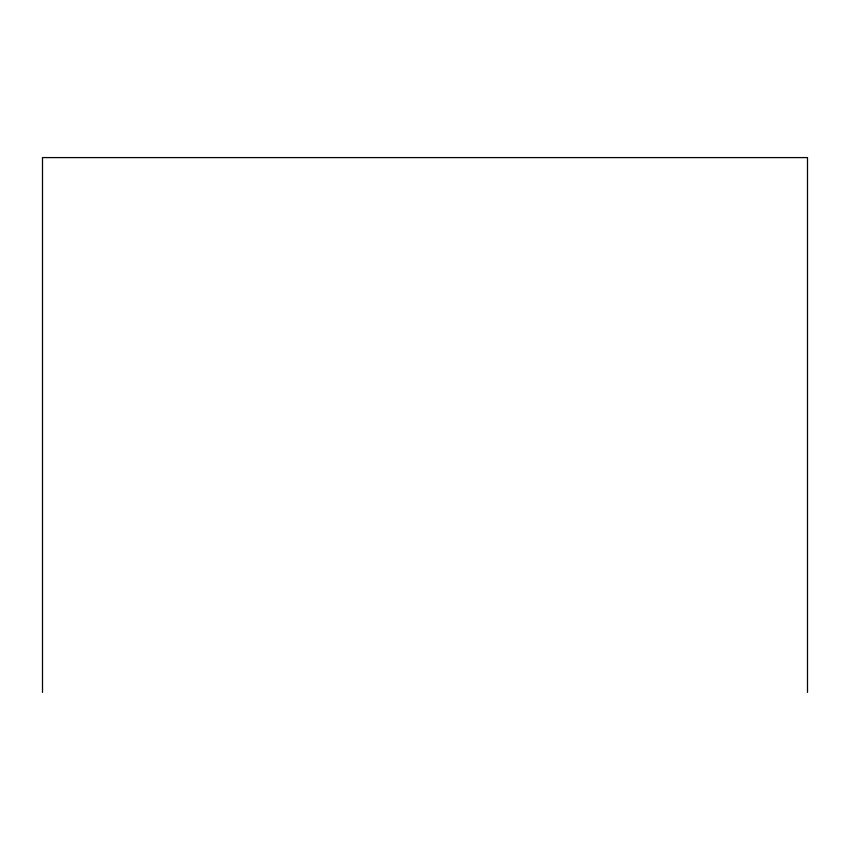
<?xml version="1.0" encoding="UTF-8"?>
<svg xmlns="http://www.w3.org/2000/svg" width="850" height="850" viewBox="0 0 850 850"><rect width="100%" height="100%" fill="white"/><g stroke="black" fill="none" stroke-linecap="round" stroke-linejoin="round"><path stroke-width="1.27" d="M807.5 692.41L807.5 157.59L42.5 157.59L42.5 692.41"/></g></svg>
